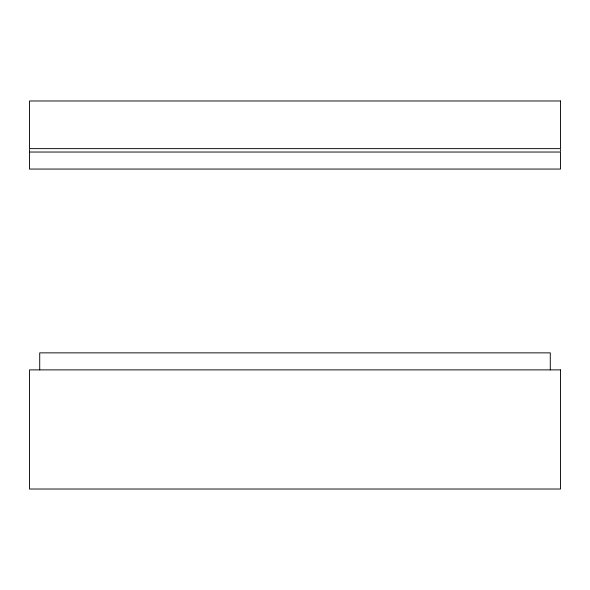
<?xml version="1.0" encoding="UTF-8"?>
<svg xmlns="http://www.w3.org/2000/svg" width="590" height="590" viewBox="0 0 590 590"><rect width="100%" height="100%" fill="white"/><g stroke="black" fill="none" stroke-linecap="round" stroke-linejoin="round"><path stroke-width="0.89" d="M29.507 151.188L29.566 149.491M560.434 149.491L560.493 151.188M550.286 369.886L550.286 352.864L39.714 352.864L39.714 369.886M29.515 152.036L29.5 169.057L560.5 169.057L560.485 152.036L29.5 152.036M560.5 100.978L29.5 100.978L29.5 148.636L560.5 148.636L560.5 100.978M560.5 369.886L29.5 369.886L29.5 489.022L560.5 489.022L560.5 369.886"/></g></svg>
